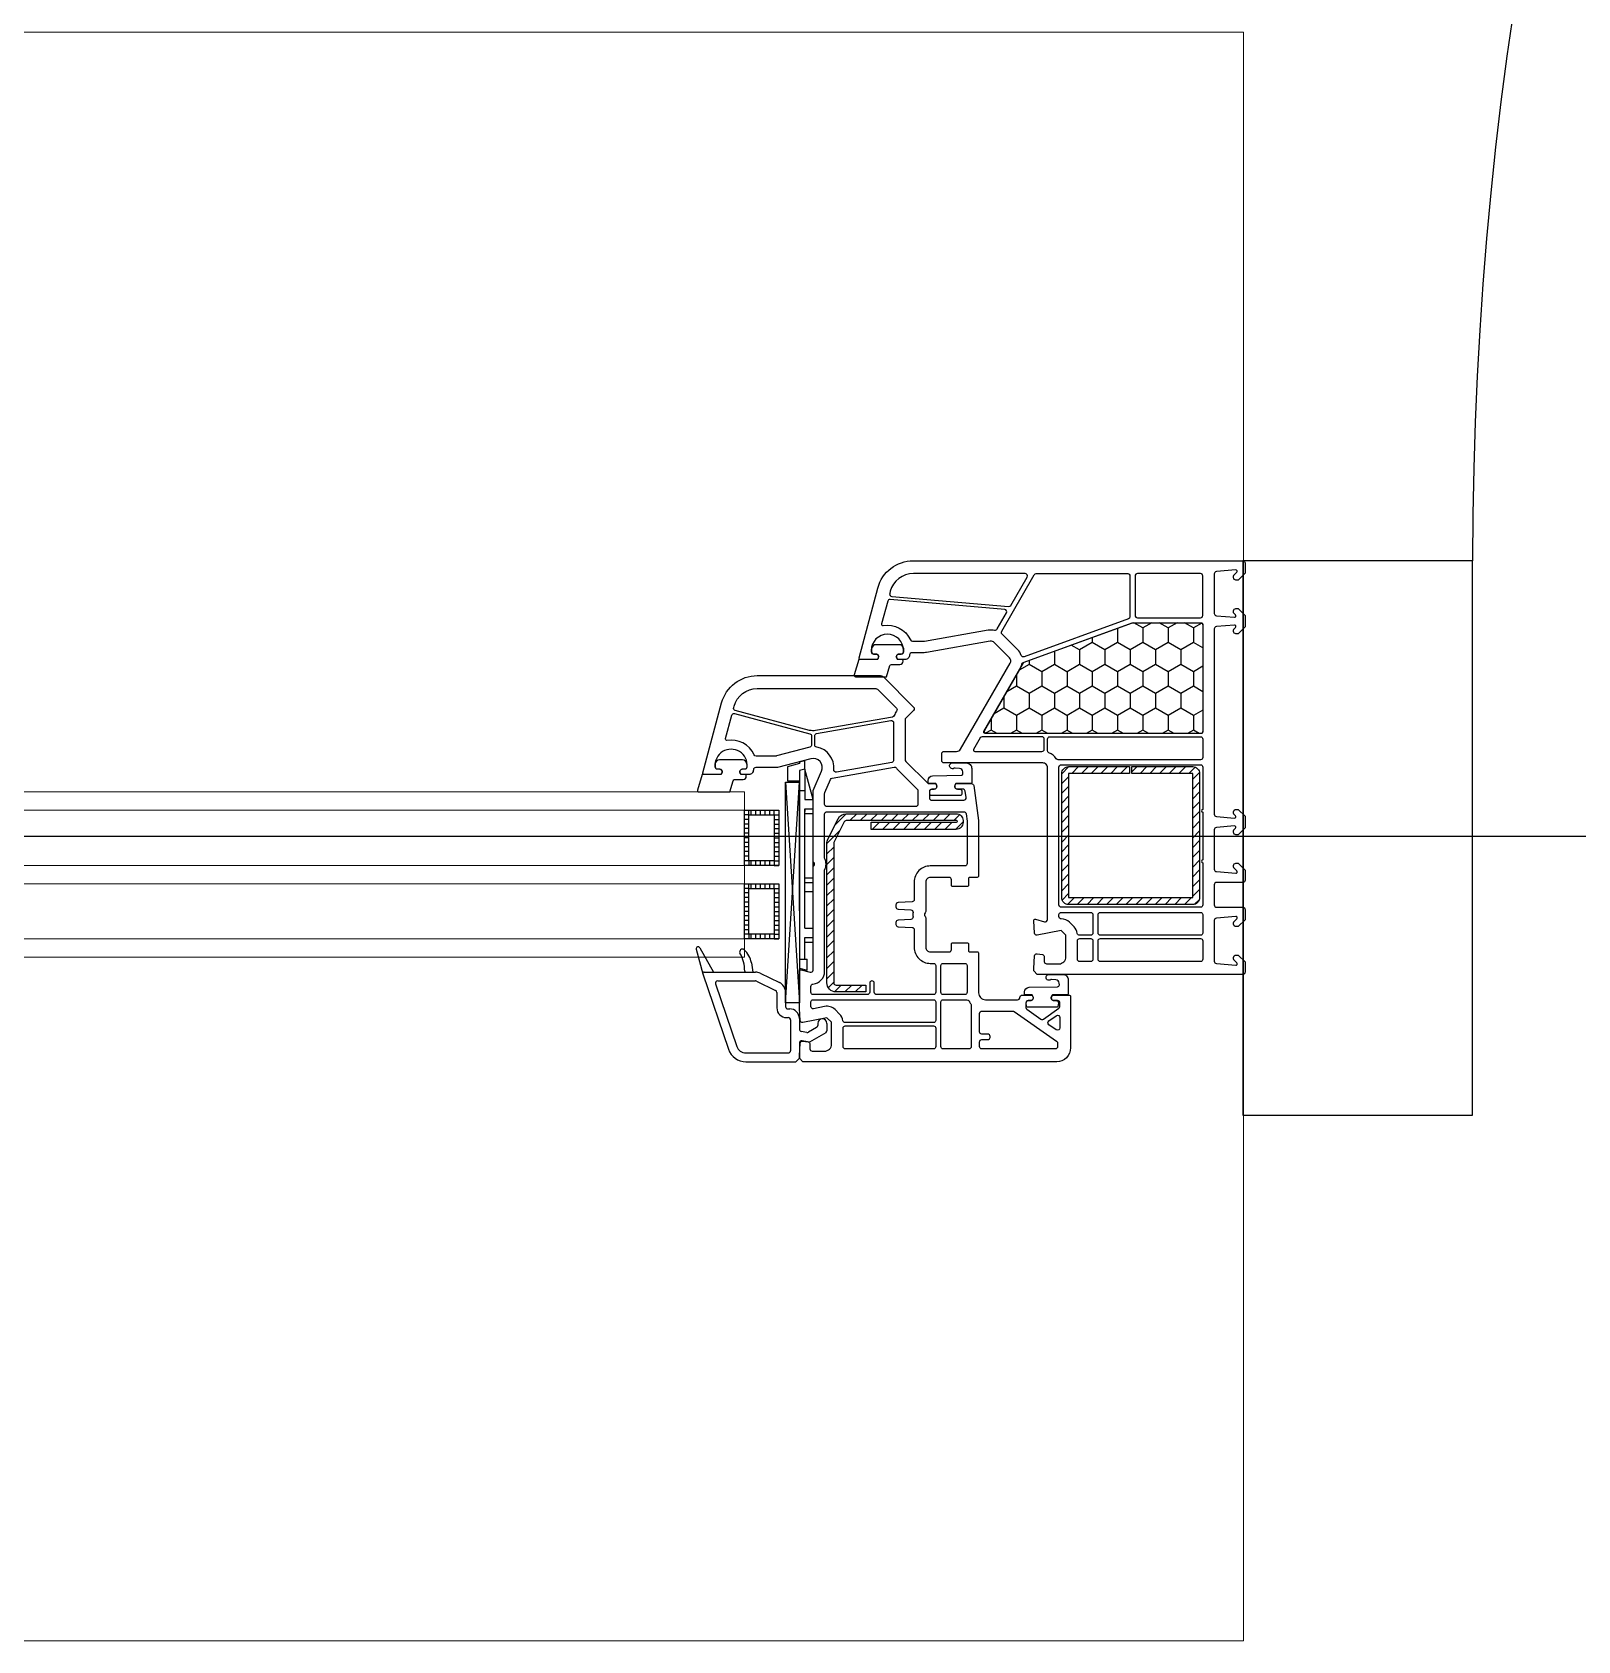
# Model space of a CAD drawing. Header units: inches. Extents: x -21163 to 11874, y -14995 to 6550.
# Drawn here: x -1799.2 to -1462.8, y 1161 to 1511 of the extents above; entities that cross this region are included whole.
import ezdxf

# ---------------------------------------------------------------- set-up
doc = ezdxf.new("R2010")
doc.units = ezdxf.units.IN
doc.header["$MEASUREMENT"] = 0
doc.linetypes.add('CONTI', pattern=[0])
doc.linetypes.add('GOST2.303 5', pattern=[24, 20, -1.5, 1, -1.5])
doc.layers.get('0').update_dxf_attribs({"color": 8})
for name, color, linetype in [('axis_dim', 8, 'CONTI'), ('GASKET', 8, 'Continuous'), ('PVC', 8, 'Continuous'), ('STEEL', 8, 'Continuous')]:
    doc.layers.add(name, color=color, linetype=linetype)
doc.layers.add('doors_windows', color=8, linetype='Continuous', lineweight=5)

# ---------------------------------------------------------------- blocks, each defined once
blk = doc.blocks.new('*U12')
at = {"linetype": 'Continuous'}
h = blk.add_hatch(dxfattribs=at)
h.set_pattern_fill('HONEY', color=6, angle=-90, style=0)
h.set_pattern_definition([(270, (672.4472, 52.6428), (-2.74963, -4.7625), [3.175, -6.35]), (150, (672.4472, 52.6428), (-2.74963, 4.7625), [3.175, -6.35]), (210, (672.4472, 52.6428), (-5.49926, -6e-07), [-6.35, 3.175])])
h.paths.add_polyline_path([(544.07, -37.59, -0.57735), (543.64, -36.84), (551.32, -23.53, 0.079163), (551.71, -22.5, -0.259107), (552.03, -22.14), (575.71, -13.52, -0.087489), (575.88, -13.49), (590.59, -13.49, -0.414214), (591.09, -13.99), (591.09, -37.09, -0.414214), (590.59, -37.59)])
at = {"color": 1, "linetype": 'Continuous'}
for p, q in [((503.31, -44.14), (500.75, -44.82)), ((500.75, -44.82), (500.75, -47.87)), ((504.51, -43.52), (503.31, -43.85)), ((503.31, -43.85), (503.31, -44.14)), ((504.51, -45.37), (503.31, -45.65)), ((504.51, -45.39), (504.51, -43.52)), ((504.51, -45.37), (504.51, -51.97)), ((506.31, -51.97), (504.51, -45.37)), ((500.75, -47.87), (503.31, -47.87)), ((503.31, -45.65), (503.31, -88.61)), ((504.51, -45.65), (504.51, -51.97)), ((503.31, -49.97), (504.51, -49.97)), ((503.31, -76.2), (503.31, -52)), ((504.51, -51.97), (506.31, -51.97)), ((506.31, -82.97), (506.31, -51.97)), ((504.51, -53.97), (504.51, -54.57)), ((504.51, -53.97), (506.31, -53.97)), ((504.51, -79.97), (504.51, -53.97)), ((504.51, -54.97), (506.31, -54.97)), ((504.51, -68.97), (506.31, -68.97)), ((504.51, -69.97), (506.31, -69.97)), ((504.51, -71.97), (506.31, -71.97)), ((504.51, -79.97), (506.31, -79.97)), ((504.51, -81.97), (506.31, -81.97)), ((504.51, -86.67), (504.51, -81.97)), ((504.51, -82.97), (506.31, -82.97)), ((503.31, -86.67), (505.01, -86.67)), ((505.01, -89.07), (505.01, -86.67)), ((503.31, -88.61), (505.01, -89.07))]:
    blk.add_line(p, q, dxfattribs=at)
at = {"color": 1, "linetype": 'Continuous', "lineweight": 25}
for p, q in [((500.33, -48.17), (503.32, -96.18)), ((500.33, -96.18), (503.32, -48.17))]:
    blk.add_line(p, q, dxfattribs=at)
at = {"color": 5}
for p, q in [((492.35, -55.28), (491.35, -55.28)), ((492.35, -55.28), (492.35, -54.28)), ((492.85, -55.28), (492.85, -54.28)), ((493.85, -55.28), (493.85, -54.28)), ((494.85, -55.28), (494.85, -54.28)), ((495.85, -55.28), (495.85, -54.28)), ((496.85, -55.28), (496.85, -54.28)), ((497.85, -55.28), (497.85, -54.28)), ((497.85, -55.28), (498.85, -55.28)), ((492.35, -56.28), (491.35, -56.28)), ((492.35, -57.28), (491.35, -57.28)), ((492.35, -58.28), (491.35, -58.28)), ((492.35, -59.28), (491.35, -59.28)), ((497.85, -56.28), (498.85, -56.28)), ((497.85, -57.28), (498.85, -57.28)), ((497.85, -58.28), (498.85, -58.28)), ((497.85, -59.28), (498.85, -59.28)), ((492.35, -60.28), (491.35, -60.28)), ((492.35, -61.28), (491.35, -61.28)), ((492.35, -62.28), (491.35, -62.28)), ((497.85, -60.28), (498.85, -60.28)), ((497.85, -61.28), (498.85, -61.28)), ((497.85, -62.28), (498.85, -62.28)), ((492.35, -63.28), (491.35, -63.28)), ((492.35, -64.28), (491.35, -64.28)), ((492.35, -65.28), (491.35, -65.28)), ((492.35, -65.28), (491.35, -65.28)), ((492.35, -66.28), (491.35, -66.28)), ((492.35, -65.28), (492.35, -66.28)), ((492.85, -66.28), (492.85, -65.28)), ((493.85, -66.28), (493.85, -65.28)), ((494.85, -66.28), (494.85, -65.28)), ((495.85, -66.28), (495.85, -65.28)), ((496.85, -66.28), (496.85, -65.28)), ((497.85, -63.28), (498.85, -63.28)), ((497.85, -64.28), (498.85, -64.28)), ((497.85, -65.28), (498.85, -65.28)), ((497.85, -65.28), (498.85, -65.28)), ((497.85, -65.28), (497.85, -66.28)), ((497.85, -66.28), (498.85, -66.28)), ((492.35, -71.28), (491.35, -71.28)), ((492.35, -72.28), (491.35, -72.28)), ((492.35, -73.28), (491.35, -73.28)), ((492.35, -71.28), (492.35, -70.28)), ((492.85, -71.28), (492.85, -70.28)), ((493.85, -71.28), (493.85, -70.28)), ((494.85, -71.28), (494.85, -70.28)), ((495.85, -71.28), (495.85, -70.28)), ((496.85, -71.28), (496.85, -70.28)), ((497.85, -71.28), (497.85, -70.28)), ((497.85, -71.28), (498.85, -71.28)), ((497.85, -72.28), (498.85, -72.28)), ((497.85, -73.28), (498.85, -73.28)), ((492.35, -74.28), (491.35, -74.28)), ((492.35, -75.28), (491.35, -75.28)), ((492.35, -76.28), (491.35, -76.28)), ((497.85, -74.28), (498.85, -74.28)), ((497.85, -75.28), (498.85, -75.28)), ((497.85, -76.28), (498.85, -76.28)), ((492.35, -77.28), (491.35, -77.28)), ((492.35, -78.28), (491.35, -78.28)), ((492.35, -79.28), (491.35, -79.28)), ((492.35, -80.28), (491.35, -80.28)), ((497.85, -77.28), (498.85, -77.28)), ((497.85, -78.28), (498.85, -78.28)), ((497.85, -79.28), (498.85, -79.28)), ((497.85, -80.28), (498.85, -80.28)), ((492.35, -81.28), (491.35, -81.28)), ((492.35, -81.28), (491.35, -81.28)), ((492.35, -82.28), (491.35, -82.28)), ((492.35, -81.28), (492.35, -82.28)), ((492.85, -82.28), (492.85, -81.28)), ((493.85, -82.28), (493.85, -81.28)), ((494.85, -82.28), (494.85, -81.28)), ((495.85, -82.28), (495.85, -81.28)), ((496.85, -82.28), (496.85, -81.28)), ((497.85, -81.28), (498.85, -81.28)), ((497.85, -81.28), (498.85, -81.28)), ((497.85, -81.28), (497.85, -82.28)), ((497.85, -82.28), (498.85, -82.28))]:
    blk.add_line(p, q, dxfattribs=at)
blk.add_lwpolyline([(543.72, -37.59, -0.57735), (543.46, -37.14), (552.1, -22.19, -0.176327), (552.25, -22.06), (575.74, -13.51, -0.087489), (575.84, -13.49), (590.79, -13.49, -0.414214), (591.09, -13.79), (591.09, -37.29, -0.414214), (590.79, -37.59)], format="xyb", close=True)
at = {"color": 1, "linetype": 'Continuous', "lineweight": 25}
blk.add_lwpolyline([(500.33, -50.18), (500.33, -48.17), (503.32, -48.17), (503.32, -96.18), (500.33, -96.18)], close=True, dxfattribs=at)
at = {"color": 5}
for points in [[(498.85, -66.28), (491.35, -66.28), (491.35, -54.28), (498.85, -54.28)], [(497.85, -65.28), (492.35, -65.28), (492.35, -55.28), (497.85, -55.28)], [(498.85, -82.28), (491.35, -82.28), (491.35, -70.28), (498.85, -70.28)], [(497.85, -81.28), (492.35, -81.28), (492.35, -71.28), (497.85, -71.28)]]:
    blk.add_lwpolyline(points, close=True, dxfattribs=at)
at = {"layer": 'doors_windows', "color": 5}
for points in [[(100, -50.28), (491.35, -50.28), (491.35, -54.28), (100, -54.28)], [(100, -66.28), (491.35, -66.28), (491.35, -70.28), (100, -70.28)], [(100, -82.28), (491.35, -82.28), (491.35, -86.28), (100, -86.28)]]:
    blk.add_lwpolyline(points, close=True, dxfattribs=at)
at = {"layer": 'GASKET'}
for p, q in [((480.88, -84.5), (482.32, -89.88)), ((481.62, -84.2), (484.61, -89.5)), ((492.86, -87.48), (493.22, -89.5))]:
    blk.add_line(p, q, dxfattribs=at)
at = {"layer": 'GASKET', "color": 5, "linetype": 'Continuous'}
for points in [[(525.17, -22.56, 0.414214), (525.87, -21.86), (525.87, -21.76, 0.414214), (525.57, -21.46), (524.72, -21.46), (524.55, -21.16, -0.57735), (525.07, -20.26), (525.52, -20.26, 0.414214), (526.02, -19.76), (526.02, -19.46, 0.020024), (526.01, -19.18, 0.390947), (525.01, -18.26), (520.03, -18.26, 0.390947), (519.03, -19.18), (519.02, -19.46), (519.02, -19.76, 0.414214), (519.52, -20.26), (519.97, -20.26, -0.57735), (520.49, -21.16), (520.32, -21.46), (516.27, -21.46), (515.25, -24.85, 0.502334), (515.54, -25.23), (522.3, -25.23), (523.03, -22.8, -0.349418), (523.33, -22.56)], [(491.07, -47.61, 0.414214), (491.77, -46.91), (491.77, -46.81, 0.414214), (491.47, -46.51), (490.62, -46.51), (490.45, -46.21, -0.57735), (490.97, -45.31), (491.42, -45.31, 0.414214), (491.92, -44.81), (491.92, -44.51, 0.020024), (491.91, -44.23, 0.390947), (490.91, -43.31), (485.93, -43.31, 0.390947), (484.93, -44.23), (484.92, -44.51), (484.92, -44.81, 0.414214), (485.42, -45.31), (485.87, -45.31, -0.57735), (486.39, -46.21), (486.21, -46.51), (482.17, -46.51), (481.15, -49.9, 0.502334), (481.44, -50.28), (488.2, -50.28), (488.93, -47.85, -0.349418), (489.23, -47.61)], [(538.19, -49.68, -0.414214), (538.69, -50.18, -0.054959), (538.6, -50.94, -0.351258), (538.41, -51.1), (531.97, -51.1, -0.351258), (531.77, -50.94, -0.054959), (531.69, -50.18, -0.414214), (532.19, -49.68), (532.64, -49.68, 0.57735), (533.16, -48.78), (532.99, -48.48), (531.52, -48.48, -0.414214), (531.32, -48.28), (531.32, -47.81, -0.407864), (532.3, -46.81), (538.51, -46.68, 0.433601), (538.9, -46.24), (538.87, -45.92, 0.363714), (538.15, -45.19), (537.18, -45.11, 0.169782), (536.99, -45.16, -1.241435), (536.54, -43.99), (539.63, -43.99, -0.414214), (540.83, -45.19), (540.83, -48.18, -0.414214), (540.53, -48.48), (537.39, -48.48), (537.22, -48.78, 0.57735), (537.74, -49.68)], [(559.18, -95.68, -0.414214), (559.68, -96.18, -0.054959), (559.59, -96.94, -0.351258), (559.4, -97.1), (552.96, -97.1, -0.351258), (552.76, -96.94, -0.054959), (552.68, -96.18, -0.414214), (553.18, -95.68), (553.63, -95.68, 0.57735), (554.15, -94.78), (553.97, -94.48), (552.51, -94.48, -0.414214), (552.31, -94.28), (552.31, -93.81, -0.407864), (553.29, -92.81), (559.5, -92.68, 0.433601), (559.89, -92.24), (559.86, -91.92, 0.363714), (559.13, -91.19), (558.17, -91.11, 0.169782), (557.98, -91.16, -1.241435), (557.53, -89.99), (560.61, -89.99, -0.414214), (561.81, -91.19), (561.81, -94.18, -0.414214), (561.51, -94.48), (558.38, -94.48), (558.21, -94.78, 0.57735), (558.73, -95.68)]]:
    blk.add_lwpolyline(points, format="xyb", close=True, dxfattribs=at)
at = {"layer": 'GASKET'}
for centre, radius, start, end in [((481.27, -84.4), 0.4, 29.4867, 195), ((490.91, -85.1), 0.6, 47.514, 209.42), ((483.42, -89.32), 8, 0, 29.42), ((487.94, -88.34), 5, 10, 47.514)]:
    blk.add_arc(centre, radius, start, end, dxfattribs=at)
at = {"layer": 'PVC'}
for p, q in [((482.31, -89.8), (482.31, -89.8)), ((482.33, -89.9), (487.89, -106.29)), ((482.61, -89.5), (493.76, -89.5)), ((491.42, -89.32), (491.42, -89.5)), ((494.81, -89.74), (498.96, -91.76)), ((485.07, -92.06), (489.69, -105.68)), ((485.54, -91.4), (493.76, -91.4)), ((493.98, -91.45), (498.13, -93.47)), ((498.41, -93.92), (498.41, -97.3)), ((500.31, -93.92), (500.31, -97)), ((500.81, -97.5), (501.21, -97.5)), ((500.51, -99.4), (500.91, -99.4)), ((501.41, -99.9), (501.41, -106.6)), ((503.31, -99.6), (503.31, -101.91)), ((507.31, -100.65), (507.31, -101.11)), ((509.31, -100.65), (509.31, -102.27)), ((503.31, -104.96), (503.31, -108.25)), ((504.96, -102.62), (503.72, -102.4)), ((505.51, -104.75), (503.9, -104.47)), ((507.06, -101.55), (505.3, -102.56)), ((509.06, -102.7), (505.51, -104.75)), ((491.59, -107.1), (500.91, -107.1)), ((502.56, -109), (503.31, -108.25)), ((491.68, -109), (502.56, -109))]:
    blk.add_line(p, q, dxfattribs=at)
for points in [[(556.31, -44), (534.81, -44, -0.414214), (534.31, -43.5), (534.31, -42, -0.414214), (534.81, -41.5), (537.51, -41.5, 0.267949), (538.38, -41), (549.18, -22.29, 0.339454), (549.02, -21.09), (545.73, -17.8, 0.245592), (544.85, -17.52), (531.01, -19.95, -0.043661), (530.49, -20), (527.81, -20, 0.414214), (527.31, -20.5, -0.414214), (526.31, -21.5), (524.66, -21.5), (524.49, -21.2, -0.57735), (525.01, -20.3), (525.46, -20.3, 0.414214), (525.96, -19.8), (525.96, -19.5, 1), (518.96, -19.5), (518.96, -19.8, 0.414214), (519.46, -20.3), (519.91, -20.3, -0.57735), (520.43, -21.2), (520.26, -21.5), (516.61, -21.5, -0.493145), (516.32, -21.12), (520.39, -5.93, -0.339454), (528.12, 0), (599.81, 0, -0.414214), (600.31, -0.5), (600.31, -2.41), (600.31, -2.7), (598.81, -4.2), (598.31, -4.2, -0.414214), (597.81, -3.7), (597.81, -3.3, -0.198912), (597.87, -3.16), (598.52, -2.51, 0.700208), (598.28, -2), (594.07, -2.37, 0.388879), (593.61, -2.87), (593.61, -11.46, 0.388879), (594.07, -11.96), (597.98, -12.3, 0.700208), (598.22, -11.79), (597.87, -11.44, -0.198912), (597.81, -11.3), (597.81, -10.9, -0.414214), (598.31, -10.4), (598.81, -10.4), (600.31, -11.9), (600.31, -14.4), (598.81, -15.9), (598.31, -15.9, -0.414214), (597.81, -15.4), (597.81, -15, -0.198912), (597.87, -14.86), (598.22, -14.51, 0.700208), (597.98, -14), (594.07, -14.34, 0.388879), (593.61, -14.84), (593.61, -55.16, 0.388879), (594.07, -55.66), (597.98, -56, 0.700208), (598.22, -55.49), (597.87, -55.14, -0.198912), (597.81, -55), (597.81, -54.6, -0.414214), (598.31, -54.1), (598.81, -54.1), (600.31, -55.6), (600.31, -58.1), (598.81, -59.6), (598.31, -59.6, -0.414214), (597.81, -59.1), (597.81, -58.7, -0.198912), (597.87, -58.56), (598.22, -58.21, 0.700208), (597.98, -57.7), (594.07, -58.04, 0.388879), (593.61, -58.54), (593.61, -67.13, 0.388879), (594.07, -67.63), (598.28, -68, 0.700208), (598.52, -67.49), (597.87, -66.84, -0.198912), (597.81, -66.7), (597.81, -66.3, -0.414214), (598.31, -65.8), (598.81, -65.8), (600.31, -67.3), (600.31, -67.59), (600.31, -69.5, -0.414214), (599.81, -70), (594.11, -70, 0.414214), (593.61, -70.5), (593.61, -74.9, 0.414214), (594.11, -75.4), (599.81, -75.4, -0.414214), (600.31, -75.9), (600.31, -78.1), (598.81, -79.6), (598.31, -79.6, -0.414214), (597.81, -79.1), (597.81, -78.7, -0.198912), (597.87, -78.56), (598.52, -77.91, 0.700208), (598.28, -77.4), (594.07, -77.77, 0.388879), (593.61, -78.27), (593.61, -87.13, 0.388879), (594.07, -87.63), (598.28, -88, 0.700208), (598.52, -87.49), (597.87, -86.84, -0.198912), (597.81, -86.7), (597.81, -86.3, -0.414214), (598.31, -85.8), (598.81, -85.8), (600.31, -87.3), (600.31, -87.59), (600.31, -89.5, -0.414214), (599.81, -90), (555.06, -90), (554.31, -89.25), (554.31, -88.75), (554.5, -85.97, -0.446275), (555.08, -85.51), (556.2, -85.7, -0.36397), (556.61, -86.2), (556.61, -87.2, 0.414214), (557.11, -87.7), (559.81, -87.7, 0.414214), (561.31, -86.2), (561.31, -81.43), (560.31, -80.43), (555.09, -81.49, -0.454146), (554.49, -81.03), (554.31, -78.32, -0.51393), (554.69, -78.01), (556.68, -78.54, 0.493145), (557.31, -78.06), (557.31, -45, 0.414214)], [(552.45, -2.8), (528.12, -2.8, 0.339454), (523.1, -6.65), (522.97, -7.12, 0.466308), (523.41, -7.75), (548.84, -9.97, 0.291473), (549.31, -9.72), (552.88, -3.55, 0.57735)], [(574.76, -2.8, -0.414214), (575.26, -3.3), (575.26, -12.18, -0.315299), (574.93, -12.65), (552.25, -20.91, -0.415199), (551.6, -20.61, 0.110369), (550.79, -19.32), (547.42, -15.95, -0.339454), (547.34, -15.35), (554.44, -3.05, -0.267949), (554.87, -2.8)], [(576.36, -3.3), (576.36, -11.9, 0.414214), (576.86, -12.4), (590.61, -12.4, 0.414214), (591.11, -11.9), (591.11, -3.3, 0.414214), (590.61, -2.8), (576.86, -2.8, 0.414214)], [(547.99, -10.6), (523.05, -8.42, 0.36397), (522.53, -8.79), (521.21, -13.7, 0.546119), (521.55, -14.08, -0.339137), (527.46, -17.21, 0.293253), (527.92, -17.5), (530.53, -17.5), (544.41, -15.05, -0.100742), (545.81, -15.09, 0.329802), (546.35, -14.85), (548.38, -11.35, 0.548619)], [(575.81, -13.5), (590.61, -13.5, -0.414214), (591.11, -14), (591.11, -37.1, -0.414214), (590.61, -37.6), (544.09, -37.6, -0.57735), (543.66, -36.85), (551.34, -23.54, 0.079163), (551.74, -22.51, -0.259107), (552.05, -22.15)], [(556.11, -38.3), (543.11, -38.3, 0.267949), (542.68, -38.55), (541.23, -41.05, 0.57735), (541.49, -41.5), (556.11, -41.5, 0.414214), (556.61, -41), (556.61, -38.8, 0.414214)], [(590.61, -38.3, -0.414214), (591.11, -38.8), (591.11, -42.8, -0.414214), (590.61, -43.3), (559.65, -43.3, -0.252264), (559.23, -43.08, 0.152167), (557.62, -41.76, -0.305615), (557.31, -41.29), (557.31, -38.8, -0.414214), (557.81, -38.3)], [(590.61, -44.4, -0.414214), (591.11, -44.9), (591.11, -54.1, 1), (591.11, -54.7), (591.11, -65.1, 1), (591.11, -65.7), (591.11, -74.9, -0.414214), (590.61, -75.4), (560.31, -75.4, -0.414214), (559.81, -74.9), (559.81, -44.9, -0.414214), (560.31, -44.4)], [(566.71, -76.5, -0.414214), (567.21, -77), (567.21, -81, -0.414214), (566.71, -81.5), (564.28, -81.5, -0.372896), (563.79, -81.07, 0.161969), (563.08, -79.66), (562.08, -78.66, 0.198912), (560.31, -77.93, -0.414214), (559.81, -77.43), (559.81, -77, -0.414214), (560.31, -76.5)], [(590.61, -76.5, -0.414214), (591.11, -77), (591.11, -81, -0.414214), (590.61, -81.5), (568.81, -81.5, -0.414214), (568.31, -81), (568.31, -77, -0.414214), (568.81, -76.5)], [(566.71, -82.2, -0.414214), (567.21, -82.7), (567.21, -86.7, -0.414214), (566.71, -87.2), (564.31, -87.2, -0.414214), (563.81, -86.7), (563.81, -82.7, -0.414214), (564.31, -82.2)], [(590.61, -82.2, -0.414214), (591.11, -82.7), (591.11, -86.7, -0.414214), (590.61, -87.2), (568.81, -87.2, -0.414214), (568.31, -86.7), (568.31, -82.7, -0.414214), (568.81, -82.2)]]:
    blk.add_lwpolyline(points, format="xyb", close=True, dxfattribs=at)
at = {"layer": 'PVC', "linetype": 'Continuous', "lineweight": 25}
for points in [[(504.06, -109), (503.31, -108.25), (503.31, -107.75), (503.5, -104.97, -0.446275), (504.08, -104.51), (505.2, -104.7, -0.36397), (505.61, -105.2), (505.61, -106.2, 0.414214), (506.11, -106.7), (508.81, -106.7, 0.414214), (510.31, -105.2), (510.31, -100.43), (509.31, -99.43), (504.09, -100.49, -0.454146), (503.49, -100.03), (503.32, -97.41, -0.016582), (503.31, -97.21), (503.31, -89.3, -0.493145), (503.69, -89.01), (505.68, -89.54, 0.493145), (506.31, -89.06), (506.31, -66.71, -0.201513), (506.46, -66.36, 0.420084), (506.46, -65.64, -0.201513), (506.31, -65.29), (506.31, -50), (508.14, -45.8, 0.628383), (505.79, -43.07), (498.58, -45), (493.81, -45, 0.414214), (493.31, -45.5, -0.414214), (492.31, -46.5), (490.66, -46.5), (490.49, -46.2, -0.57735), (491.01, -45.3), (491.45, -45.3, 0.38517), (491.94, -44.85, 1.105542), (484.98, -44.85, 0.38517), (485.48, -45.3), (485.91, -45.3, -0.57735), (486.43, -46.2), (486.26, -46.5), (482.61, -46.5, -0.493145), (482.32, -46.12), (486.39, -30.93, -0.339454), (494.12, -25), (520.9, -25, -0.198912), (521.6, -25.29), (528.16, -31.85, -0.414214), (528.16, -32.56), (526.46, -34.27, 0.198912), (526.31, -34.62), (526.31, -43.29, 0.198912), (526.46, -43.65), (531.16, -48.35, 0.198912), (531.52, -48.5), (532.96, -48.5), (533.13, -48.8, -0.57735), (532.61, -49.7), (532.11, -49.7, 0.414214), (531.61, -50.2), (531.61, -51.6, 0.414214), (532.11, -52.1), (539.1, -52.1, 0.455633), (539.59, -51.53), (539.4, -50.13, 0.373972), (538.9, -49.7), (537.71, -49.7, -0.57735), (537.19, -48.8), (537.36, -48.5), (540.75, -48.5, -0.373885), (541.25, -48.93), (542.31, -56.5), (542.31, -68.6, -0.414214), (542.01, -68.9), (540.41, -68.9, 0.414214), (540.11, -69.2), (540.11, -70.6, -0.414214), (539.81, -70.9), (536.71, -70.9, -0.414214), (536.41, -70.6), (536.41, -69.4, 0.414214), (535.91, -68.9), (531.81, -68.9, 0.414214), (530.81, -69.9), (530.81, -76.29, -0.201513), (530.66, -76.64, 0.420084), (530.66, -77.36, -0.201513), (530.81, -77.71), (530.81, -84.1, 0.414214), (531.81, -85.1), (535.91, -85.1, 0.414214), (536.41, -84.6), (536.41, -83.4, -0.414214), (536.71, -83.1), (539.81, -83.1, -0.414214), (540.11, -83.4), (540.11, -84.8, 0.414214), (540.41, -85.1), (542.01, -85.1, -0.414214), (542.31, -85.4), (542.31, -94, 0.414214), (543.81, -95.5), (550.81, -95.5, 0.414214), (551.31, -95, -0.414214), (551.81, -94.5), (553.96, -94.5), (554.13, -94.8, -0.57735), (553.61, -95.7), (553.11, -95.7, 0.414214), (552.61, -96.2), (552.61, -97.17, 0.244698), (552.82, -97.58), (555.87, -99.72, 0.315299), (556.45, -99.72), (559.8, -97.37, 0.244698), (560.01, -96.96), (560.01, -96.2, 0.414214), (559.51, -95.7), (558.71, -95.7, -0.57735), (558.19, -94.8), (558.36, -94.5), (562.01, -94.5, -0.414214), (562.31, -94.8), (562.31, -106, -0.414214), (559.31, -109)], [(506.83, -36.95, -0.109518), (505.53, -36.9), (489.37, -32.57, -0.414214), (489.02, -31.95), (489.1, -31.65, -0.339454), (494.12, -27.8), (519.74, -27.8, -0.198912), (520.44, -28.09), (524.43, -32.08, -0.382222), (524.47, -32.75, 0.088112), (523.97, -33.67, -0.274835), (523.58, -34)], [(493.92, -42.5, -0.293253), (493.46, -42.21, 0.339137), (487.55, -39.08, -0.546119), (487.21, -38.7), (488.58, -33.6, -0.414214), (489.19, -33.24), (505.59, -37.64, -0.339454), (505.96, -38.12), (505.96, -40.05, -0.339454), (505.59, -40.53), (498.32, -42.48, -0.065543), (498.19, -42.5)], [(511.37, -46.01, -0.498043), (510.79, -45.46, 0.394481), (507.08, -40.57, -0.365019), (506.66, -40.07), (506.66, -38.12, -0.36397), (507.07, -37.62), (523.22, -34.77, -0.466308), (523.81, -35.27), (523.81, -43.39, -0.36397), (523.4, -43.89)], [(509.31, -53.5, -0.414214), (508.81, -53), (508.81, -50.63, -0.103244), (508.85, -50.43), (510.1, -47.58, -0.251284), (510.47, -47.28), (523.93, -44.91, -0.28183), (524.42, -45.1, 0.034736), (524.69, -45.41), (528.96, -49.69, -0.198912), (529.11, -50.04), (529.11, -53, -0.414214), (528.61, -53.5)], [(520.11, -94.4, -0.414214), (519.61, -93.9), (519.61, -91.9, 1), (518.61, -91.9), (518.61, -93.9, -0.414214), (518.11, -94.4), (506.31, -94.4, -0.414214), (505.81, -93.9), (505.81, -92.61, -0.387795), (506.27, -92.11, 0.387795), (508.81, -89.32), (508.81, -67.31, 0.229416), (508.81, -64.69), (508.81, -55.1, -0.414214), (509.31, -54.6), (539.09, -54.6, -0.373972), (539.58, -55.03), (539.81, -56.64, -0.034844), (539.81, -56.71), (539.81, -65.9, -0.414214), (539.31, -66.4), (531.81, -66.4, 0.414214), (528.31, -69.9), (528.31, -73.72, -0.39896), (527.84, -74.22), (524.78, -74.38, 0.39896), (524.31, -74.87), (524.31, -75.31, 0.39896), (524.78, -75.8), (527.58, -75.95, -0.442836), (528.05, -76.52, 0.074681), (528.05, -77.48, -0.442836), (527.58, -78.05), (524.78, -78.2, 0.39896), (524.31, -78.69), (524.31, -79.13, 0.39896), (524.78, -79.62), (527.84, -79.78, -0.39896), (528.31, -80.28), (528.31, -84.1, 0.414214), (531.81, -87.6), (532.51, -87.6, -0.414214), (533.01, -88.1), (533.01, -93.9, -0.414214), (532.51, -94.4)], [(534.61, -94.4, -0.414214), (534.11, -93.9), (534.11, -88.1, -0.414214), (534.61, -87.6), (539.31, -87.6, -0.414214), (539.81, -88.1), (539.81, -93.9, -0.414214), (539.31, -94.4)], [(513.28, -100.5, -0.372896), (512.79, -100.07, 0.161969), (512.08, -98.66), (511.08, -97.66, 0.251647), (508.81, -96.98), (506.41, -97.47, -0.4743), (505.81, -96.98), (505.81, -96, -0.414214), (506.31, -95.5), (532.51, -95.5, -0.414214), (533.01, -96), (533.01, -100, -0.414214), (532.51, -100.5)], [(534.61, -106.2, -0.414214), (534.11, -105.7), (534.11, -96, -0.414214), (534.61, -95.5), (539.78, -95.5, -0.284915), (540.23, -95.78, 0.045769), (540.61, -96.4, -0.162278), (540.71, -96.7), (540.71, -105.7, -0.414214), (540.21, -106.2)], [(543.01, -106.2, -0.414214), (542.51, -105.7), (542.51, -104.7, -0.414214), (543.01, -104.2), (544.31, -104.2, 0.414214), (544.81, -103.7), (544.81, -103.5, 0.414214), (544.31, -103), (543.01, -103, -0.414214), (542.51, -102.5), (542.51, -98.49, -0.436376), (543.05, -97.99, 0.01877), (543.31, -98), (549.78, -98, -0.153915), (550.06, -98.09), (559.3, -104.56, -0.244698), (559.51, -104.97), (559.51, -105.7, -0.414214), (559.01, -106.2)], [(513.31, -106.2, -0.414214), (512.81, -105.7), (512.81, -101.7, -0.414214), (513.31, -101.2), (532.51, -101.2, -0.414214), (533.01, -101.7), (533.01, -105.7, -0.414214), (532.51, -106.2)], [(557.62, -100.94, -0.520567), (557.62, -100.12), (559.22, -98.99, -0.606815), (560.01, -99.4), (560.01, -101.65, -0.606815), (559.22, -102.06)]]:
    blk.add_lwpolyline(points, format="xyb", close=True, dxfattribs=at)
at = {"layer": 'PVC'}
for centre, radius, start, end in [((482.61, -89.8), 0.3, 90, 198.7481), ((493.76, -91.9), 2.4, 64.0795, 90), ((485.54, -91.9), 0.5, 90, 198.7481), ((493.76, -91.9), 0.5, 64.0795, 90), ((497.91, -93.92), 0.5, 0, 64.0795), ((497.91, -93.92), 2.4, 0, 64.0795), ((500.51, -97.3), 2.1, 180, 270), ((500.81, -97), 0.5, 180, 270), ((501.21, -99.6), 2.1, 0, 90), ((500.91, -99.9), 0.5, 0, 90), ((506.81, -101.11), 0.5, 300, 0), ((508.31, -100.65), 1, 0, 180), ((503.81, -101.91), 0.5, 180, 260), ((503.81, -104.96), 0.5, 80, 180), ((505.05, -102.13), 0.5, 260, 300), ((508.81, -102.27), 0.5, 300, 0), ((491.68, -105), 4, 198.7481, 270), ((491.68, -105), 2.1, 198.7481, 270), ((500.91, -106.6), 0.5, 270, 0)]:
    blk.add_arc(centre, radius, start, end, dxfattribs=at)
at = {"layer": 'STEEL', "color": 5, "linetype": 'Continuous'}
for p, q in [((561.97, -44.8), (560.41, -46.36)), ((564.09, -44.8), (562.59, -46.3)), ((566.21, -44.8), (564.71, -46.3)), ((568.33, -44.8), (566.83, -46.3)), ((570.45, -44.8), (568.95, -46.3)), ((572.57, -44.8), (571.07, -46.3)), ((574.7, -44.8), (573.2, -46.3)), ((576.82, -44.8), (575.66, -45.95)), ((578.94, -44.8), (577.44, -46.3)), ((581.06, -44.8), (579.56, -46.3)), ((583.18, -44.8), (581.68, -46.3)), ((585.3, -44.8), (583.8, -46.3)), ((587.42, -44.8), (585.92, -46.3)), ((589.45, -44.9), (588.04, -46.3)), ((561.91, -46.98), (560.41, -48.48)), ((590.39, -46.07), (588.91, -47.55)), ((590.41, -48.17), (588.91, -49.67)), ((561.91, -49.1), (560.41, -50.6)), ((561.91, -51.22), (560.41, -52.72)), ((590.41, -50.3), (588.91, -51.8)), ((590.41, -52.42), (588.91, -53.92)), ((513.53, -55.03), (511.05, -57.51)), ((515.79, -55.03), (514.29, -56.53)), ((518.06, -55.03), (516.56, -56.53)), ((520.32, -55.03), (518.82, -56.53)), ((522.58, -55.03), (521.08, -56.53)), ((524.84, -55.03), (523.34, -56.53)), ((527.11, -55.03), (525.61, -56.53)), ((529.37, -55.03), (527.87, -56.53)), ((531.63, -55.03), (530.13, -56.53)), ((533.9, -55.03), (532.4, -56.53)), ((536.16, -55.03), (534.66, -56.53)), ((538.21, -55.24), (536.92, -56.53)), ((561.91, -53.34), (560.41, -54.84)), ((561.91, -55.46), (560.41, -56.96)), ((590.41, -54.54), (588.91, -56.04)), ((512.14, -58.68), (509.29, -61.53)), ((520.74, -56.87), (519.16, -58.45)), ((523, -56.87), (521.42, -58.45)), ((525.26, -56.87), (523.68, -58.45)), ((527.52, -56.87), (525.94, -58.45)), ((529.79, -56.87), (528.21, -58.45)), ((532.05, -56.87), (530.47, -58.45)), ((534.31, -56.87), (532.73, -58.45)), ((536.57, -56.87), (535, -58.45)), ((538.94, -56.78), (537.26, -58.45)), ((561.91, -57.58), (560.41, -59.08)), ((590.41, -56.66), (588.91, -58.16)), ((590.41, -58.78), (588.91, -60.28)), ((510.79, -62.3), (509.29, -63.8)), ((561.91, -59.7), (560.41, -61.2)), ((561.91, -61.83), (560.41, -63.33)), ((590.41, -60.9), (588.91, -62.4)), ((510.79, -64.56), (509.29, -66.06)), ((561.91, -63.95), (560.41, -65.45)), ((561.91, -66.07), (560.41, -67.57)), ((590.41, -63.02), (588.91, -64.52)), ((590.41, -65.15), (588.91, -66.65)), ((510.79, -66.82), (509.29, -68.32)), ((510.79, -69.08), (509.29, -70.58)), ((561.91, -68.19), (560.41, -69.69)), ((590.41, -67.27), (588.91, -68.77)), ((590.41, -69.39), (588.91, -70.89)), ((510.79, -71.35), (509.29, -72.85)), ((561.91, -70.31), (560.41, -71.81)), ((561.91, -72.43), (560.51, -73.83)), ((563.17, -73.3), (561.68, -74.78)), ((565.29, -73.3), (563.79, -74.8)), ((567.41, -73.3), (565.91, -74.8)), ((569.53, -73.3), (568.03, -74.8)), ((571.65, -73.3), (570.15, -74.8)), ((573.77, -73.3), (572.27, -74.8)), ((575.89, -73.3), (574.39, -74.8)), ((578.02, -73.3), (576.52, -74.8)), ((580.14, -73.3), (578.64, -74.8)), ((582.26, -73.3), (580.76, -74.8)), ((584.38, -73.3), (582.88, -74.8)), ((586.5, -73.3), (585, -74.8)), ((588.62, -73.3), (587.12, -74.8)), ((590.41, -71.51), (588.91, -73.01)), ((510.79, -73.61), (509.29, -75.11)), ((510.79, -75.87), (509.29, -77.37)), ((590.36, -73.68), (589.29, -74.75)), ((510.79, -78.13), (509.29, -79.63)), ((510.79, -80.4), (509.29, -81.9)), ((510.79, -82.66), (509.29, -84.16)), ((510.79, -84.92), (509.29, -86.42)), ((510.79, -87.19), (509.29, -88.69)), ((510.79, -89.45), (509.29, -90.95)), ((510.79, -91.71), (509.6, -92.9)), ((512.43, -92.33), (510.96, -93.8)), ((514.7, -92.33), (513.2, -93.83)), ((516.96, -92.33), (515.46, -93.83)), ((517.79, -93.76), (517.72, -93.83))]:
    blk.add_line(p, q, dxfattribs=at)
blk.add_lwpolyline([(575.66, -46.3), (575.66, -44.8), (588.91, -44.8, -0.414214), (590.41, -46.3), (590.41, -73.3, -0.414214), (588.91, -74.8), (561.91, -74.8, -0.414214), (560.41, -73.3), (560.41, -46.3, -0.414214), (561.91, -44.8), (575.16, -44.8), (575.16, -46.3), (561.91, -46.3), (561.91, -73.3), (588.91, -73.3), (588.91, -46.3)], format="xyb", close=True, dxfattribs=at)
at = {"layer": 'STEEL', "linetype": 'Continuous'}
blk.add_lwpolyline([(509.29, -91.83), (509.29, -61.5, -0.116434), (509.5, -60.61), (511.74, -56.13, -0.284079), (513.53, -55.03), (537.44, -55.03, -0.414214), (538.94, -56.53), (538.94, -56.95, -0.414214), (537.44, -58.45), (518.93, -58.45), (518.93, -56.87), (537.53, -56.87, 0.940252), (537.55, -56.53), (513.65, -56.53, 0.228035), (513.08, -56.81), (510.84, -61.28, 0.116434), (510.79, -61.5), (510.79, -91.83, 0.414214), (511.29, -92.33), (517.79, -92.33), (517.79, -93.83), (511.29, -93.83, -0.414214)], format="xyb", close=True, dxfattribs=at)
blk = doc.blocks.new('*U23')
at = {"color": 0, "linetype": 'ByBlock', "ltscale": 10}
blk.add_lwpolyline([(-860, 0), (-860, 810, -0.414214), (-50, 0)], format="xyb", dxfattribs=at)
at = {"color": 0}
blk.add_lwpolyline([(-50, 0), (0, 0), (0, -120.63), (-50, -120.63)], close=True, dxfattribs=at)

msp = doc.modelspace()

# ---------------------------------------------------------------- linework, layer by layer
at = {"layer": 'axis_dim', "linetype": 'GOST2.303 5', "lineweight": 25, "ltscale": 100}
msp.add_lwpolyline([(8759.7, 1336), (-3500.58, 1336)], dxfattribs=at)
at = {"layer": 'doors_windows', "lineweight": 20, "ltscale": 50}
msp.add_lwpolyline([(-2135.56, 1511), (-1535.56, 1511), (-1535.56, 1161), (-2135.56, 1161)], close=True, dxfattribs=at)

# ---------------------------------------------------------------- block references
at = {"color": 8, "xscale": -1, "rotation": 359.9999936264059}
msp.add_blockref('*U23', (-1535.74, 1396), dxfattribs=at)
at = {"ltscale": 100}
msp.add_blockref('*U12', (-2135.55, 1396), dxfattribs=at)

doc.saveas('drawing.dxf')
